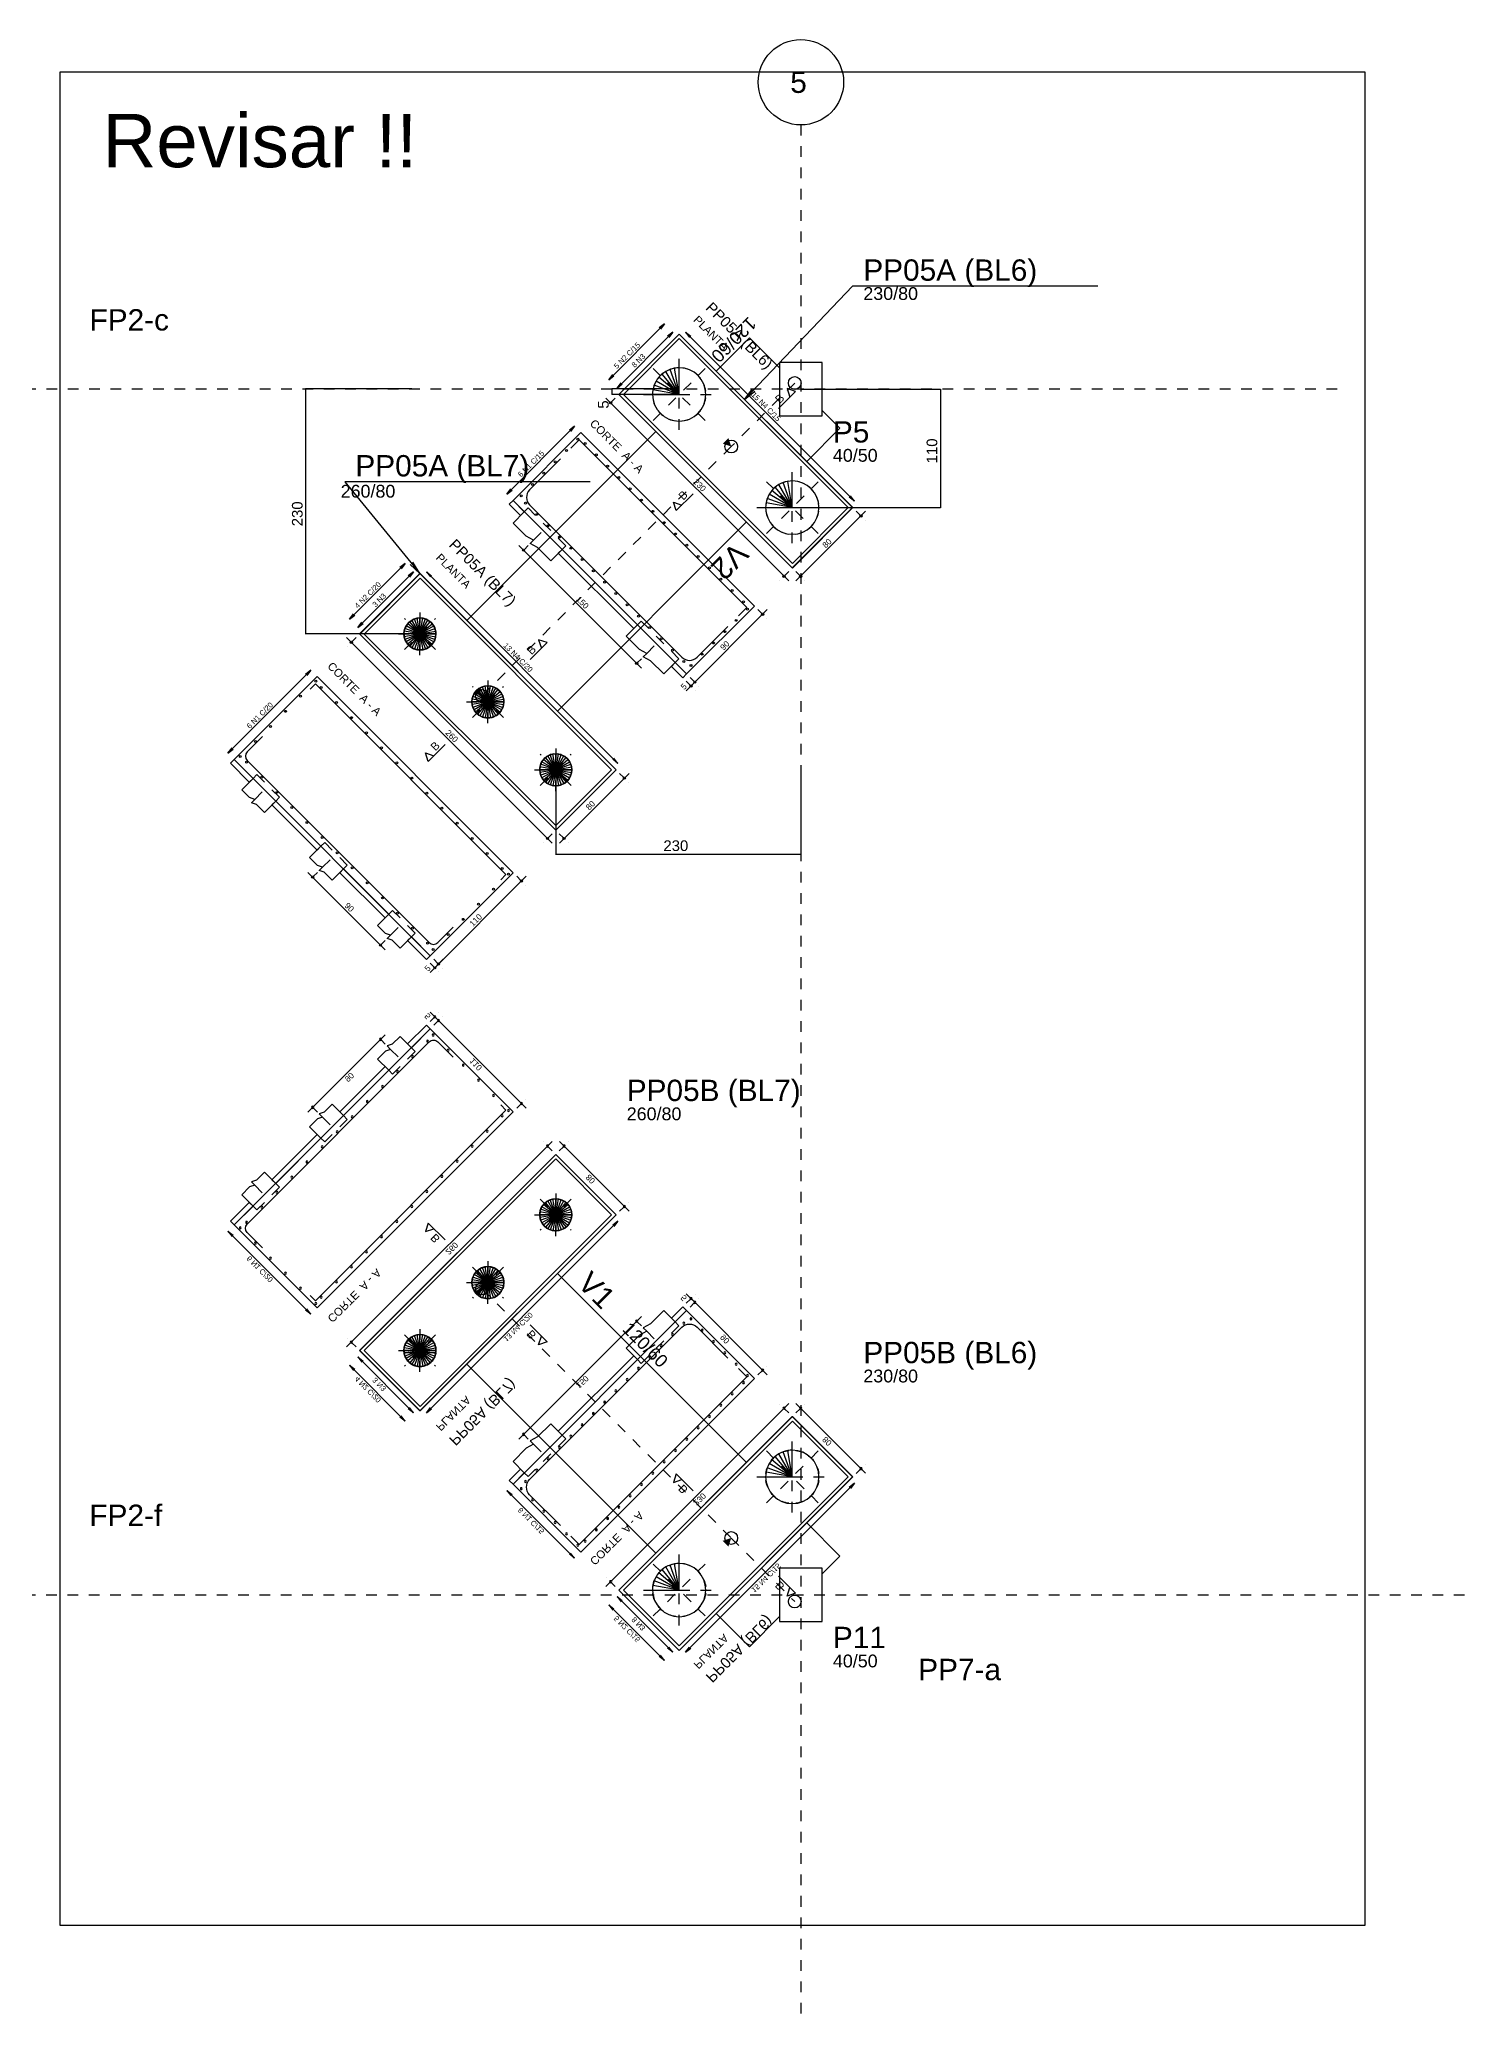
# Model space of a CAD drawing. Header units: millimetres. Extents: x 1792.4 to 1850.9, y 123.2 to 195.3.
# Drawn here: x 1837.53 to 1850.92, y 137.31 to 155.85 of the extents above; entities that cross this region are included whole.
import ezdxf

# ---------------------------------------------------------------- set-up
doc = ezdxf.new("R2010")
doc.units = ezdxf.units.MM
doc.header["$LTSCALE"] = 0.5
for name, pattern in [('ESTILO_TQS_0001', [1, 0.7, -0.3]), ('ESTILO_TQS_0003', [0.91, 0.5, -0.2, 0.01, -0.2]), ('ESTILO_TQS_0004', [1.12, 0.5, -0.2, 0.01, -0.2, 0.01, -0.2])]:
    doc.linetypes.add(name, pattern=pattern)
doc.layers.get('0').update_dxf_attribs({"color": 1})
for name, color, linetype in [('1', 7, 'Continuous'), ('11', 3, 'Continuous'), ('12', 3, 'Continuous'), ('2', 1, 'Continuous'), ('205', 240, 'ESTILO_TQS_0004'), ('211', 5, 'ESTILO_TQS_0001'), ('214', 13, 'ESTILO_TQS_0003'), ('216', 42, 'Continuous'), ('220', 4, 'Continuous'), ('221', 3, 'Continuous'), ('222', 1, 'Continuous'), ('224', 1, 'Continuous'), ('226', 3, 'Continuous'), ('227', 2, 'Continuous'), ('228', 1, 'Continuous'), ('231', 1, 'Continuous'), ('242', 3, 'Continuous'), ('245', 2, 'Continuous'), ('246', 120, 'Continuous'), ('248', 122, 'Continuous'), ('28', 4, 'Continuous'), ('29', 7, 'Continuous'), ('70', 81, 'Continuous'), ('72', 3, 'Continuous'), ('79', 7, 'Continuous'), ('8', 3, 'Continuous'), ('9', 3, 'Continuous'), ('A_htc_alv', 1, 'Continuous'), ('COTASe', 1, 'Continuous'), ('DETARMEST', 2, 'Continuous')]:
    doc.layers.add(name, color=color, linetype=linetype)
doc.styles.get("Standard").update_dxf_attribs({"font": 'arial.ttf'})
pattern_1 = [(0, (0, 0), (0, 6.985), [5.08, -1.905]), (90, (0, 0), (-6.985, 4e-16), [5.08, -1.905])]

# ---------------------------------------------------------------- blocks, each defined once
blk = doc.blocks.new('_VIGPILR')
for points in [[(-0.5, -1), (0.5, -1), (0, 0)], [(-0.5, -1), (0, 0), (0, 0)], [(-0.5, -1), (0, 0), (-0.5, -1)]]:
    blk.add_solid(points)
blk = doc.blocks.new('_EST50')
for q in [(-0.642788, 0.766044), (-0.5, 0.866025), (-0.34202, 0.939693), (-0.173648, 0.984808), (-0.984808, 0.173648), (-0.939693, 0.34202), (-0.866025, 0.5), (-0.766044, 0.642788)]:
    blk.add_line((0, 0), q)
at = {"linetype": 'ESTILO_TQS_0003'}
for p, q in [((0, 1), (0, 1.333)), ((-1.333, 0), (-1, 0)), ((0, 0), (1.333, 0)), ((0, -1.333), (0, 0))]:
    blk.add_line(p, q, dxfattribs=at)
at = {"color": 3}
blk.add_lwpolyline([(0, 0), (0, 1), (-0.083365, 0.996519), (-0.173648, 0.984808), (-0.268937, 0.963158), (-0.34202, 0.939693), (-0.430128, 0.902768), (-0.5, 0.866025), (-0.579141, 0.815228), (-0.642788, 0.766044), (-0.713497, 0.700658), (-0.766044, 0.642788), (-0.823793, 0.566891), (-0.866025, 0.5), (-0.910293, 0.413965), (-0.939693, 0.34202), (-0.968245, 0.250003), (-0.984808, 0.173648), (-0.996914, 0.0785), (-1, 0), (0, 0)], dxfattribs=at)
blk.add_arc((0, 0), 1, 180, 90, dxfattribs=at)
blk = doc.blocks.new('_EST30')
at = {"layer": 'A_htc_alv', "true_color": 0x2776bb}
h = blk.add_hatch(dxfattribs=at)
h.set_pattern_fill('ANGLE', color=152)
h.set_pattern_definition(pattern_1)
h.paths.add_polyline_path([(0, 1, 0.4142135624), (-1, 0), (0, 0)])
h.paths.add_polyline_path([(0, 1), (0, 0), (1, 0, 0.4142135624)])
h.paths.add_polyline_path([(0, 0), (-1, 0, 0.4142135624), (0, -1)])
h.paths.add_polyline_path([(1, 0), (0, 0), (0, -1, 0.4142135624)])
at = {"layer": 'A_htc_alv'}
h = blk.add_hatch(dxfattribs=at)
h.set_pattern_fill('ANGLE', color=142)
h.set_pattern_definition(pattern_1)
h.paths.add_polyline_path([(0, 1, 0.4142135624), (-1, 0), (0, 0)])
h.paths.add_polyline_path([(0, 1), (0, 0), (1, 0, 0.4142135624)])
h.paths.add_polyline_path([(1, 0), (0, 0), (0, -1, 0.4142135624)])
h.paths.add_polyline_path([(0, 0), (-1, 0, 0.4142135624), (0, -1)])
at = {"linetype": 'ESTILO_TQS_0003'}
for p, q in [((0, -1.333), (0, 1.333)), ((-1.333, 0), (1.333, 0))]:
    blk.add_line(p, q, dxfattribs=at)
at = {"color": 41, "true_color": 0xf4ee51}
for q in [(-1, 0), (-0.984808, -0.173648), (-0.939693, -0.34202), (-0.866025, -0.5), (-0.766044, -0.642788), (-0.642788, -0.766044), (-0.5, -0.866025), (-0.34202, -0.939693), (-0.173648, -0.984808), (0, -1), (0.173648, -0.984808), (0.34202, -0.939693), (0.5, -0.866025), (0.642788, -0.766044), (0.766044, -0.642788), (0.866025, -0.5), (0.939693, -0.34202), (0.984808, -0.173648), (1, 0)]:
    blk.add_line((0, 0), q, dxfattribs=at)
at = {"color": 3, "linetype": 'Continuous'}
blk.add_circle((0, 0), 1, dxfattribs=at)
at = {"layer": '79', "color": 41, "true_color": 0xf4ee51}
blk.add_lwpolyline([(1, 0), (-1, 0), (-0.999225, -0.03937), (-0.99154, -0.129801), (-0.9778, -0.20954), (-0.958374, -0.285515), (-0.925126, -0.379661), (-0.881972, -0.471301), (-0.845522, -0.533941), (-0.793144, -0.609034), (-0.747857, -0.66386), (-0.675918, -0.736977), (-0.613808, -0.789455), (-0.540512, -0.841336), (-0.469351, -0.883012), (-0.382381, -0.924005), (-0.31471, -0.949188), (-0.216271, -0.976333), (-0.129063, -0.991636), (-0.047418, -0.998875), (0, -1), (0.038289, -0.999267), (0.120761, -0.992682), (0.215823, -0.976432), (0.304433, -0.952534), (0.387436, -0.921897), (0.47, -0.882667), (0.536993, -0.843587), (0.621258, -0.783606), (0.67415, -0.738595), (0.740792, -0.671734), (0.791224, -0.611526), (0.848646, -0.528961), (0.883065, -0.46925), (0.92857, -0.371158), (0.958367, -0.285539), (0.978398, -0.206729), (0.990705, -0.13603), (0.99935, -0.036053), (1, 0), (1, 0)], dxfattribs=at)
blk = doc.blocks.new('A$Ceb3d0021')
at = {"color": 6}
blk.add_lwpolyline([(4531.579747, 3233.176269), (5754.710936, 3233.176269), (5754.710936, 1495.843162), (4531.579747, 1495.843162), (4531.579747, 3233.176269)], dxfattribs=at)
at = {"layer": '1', "color": 6}
for points in [[(5177.850926, 2983.934027), (5146.61736, 2952.700464)], [(5177.850926, 2983.934027), (5206.065949, 2955.719003)], [(5262.703737, 2899.081211), (5246.065949, 2915.719001)], [(5090.048816, 2896.131923), (4912.846222, 2718.929338)], [(5231.470174, 2867.84765), (5262.703737, 2899.081211)], [(4997.699036, 2634.076524), (5174.90163, 2811.279109)], [(5174.90163, 1929.679891), (4997.699036, 2106.882476)], [(4912.846222, 2022.029662), (5090.048816, 1844.827077)], [(5262.703737, 1841.877789), (5231.470174, 1873.11135)], [(5246.065949, 1825.239999), (5262.703737, 1841.877789)], [(5146.61736, 1788.258536), (5177.850926, 1757.024973)], [(5206.065949, 1785.239997), (5177.850926, 1757.024973)]]:
    blk.add_lwpolyline(points, dxfattribs=at)
at = {"layer": '2', "color": 6, "linetype": 'Continuous'}
for points in [[(5206.065949, 2910.719202), (5246.065949, 2910.719202), (5246.065949, 2960.719202), (5206.065949, 2960.719202), (5206.065949, 2910.719202)], [(5206.065949, 1780.719202), (5246.065949, 1780.719202), (5246.065949, 1830.719202), (5206.065949, 1830.719202), (5206.065949, 1780.719202)]]:
    blk.add_lwpolyline(points, dxfattribs=at)
at = {"layer": '205', "color": 6}
for p, q in [((5226.065949, 3183.427041), (5226.065949, 1409.605526)), ((718.835681, 2936.17368), (5730.37688, 2936.17368)), ((678.363818, 1805.719202), (5851.023537, 1805.719202))]:
    blk.add_line(p, q, dxfattribs=at)
at = {"layer": '216', "color": 6}
for p, q in [((4861.261678, 2936.17368), (4761.71381, 2936.17368)), ((4761.952199, 2936.085292), (4761.775422, 2936.262068)), ((4761.86381, 2706.146984), (4761.86381, 2936.32368)), ((5111.753288, 2936.17368), (5048.654037, 2936.17368)), ((5111.753288, 2930.795993), (5048.654037, 2930.795993)), ((5048.715649, 2936.262068), (5048.892425, 2936.085292)), ((5048.715649, 2930.884381), (5048.892425, 2930.707605)), ((5048.804037, 2936.32368), (5048.804037, 2930.645993)), ((5226.265949, 2935.719202), (5357.063354, 2935.719202)), ((5356.824965, 2935.80759), (5357.001742, 2935.630814)), ((5356.913354, 2935.869202), (5356.913354, 2824.579976)), ((5226.265949, 2824.729976), (5357.063354, 2824.729976)), ((5356.824965, 2824.818364), (5357.001742, 2824.641588)), ((4868.710033, 2706.296984), (4761.71381, 2706.296984)), ((4761.952199, 2706.208596), (4761.775422, 2706.385372)), ((4996.189254, 2578.817764), (4996.189254, 2499.725448)), ((5226.065949, 2579.428663), (5226.065949, 2499.725448)), ((4996.039254, 2499.875448), (5226.215949, 2499.875448)), ((4996.100866, 2499.78706), (4996.277642, 2499.963837)), ((5225.977561, 2499.78706), (5226.154337, 2499.963837))]:
    blk.add_line(p, q, dxfattribs=at)
at = {"layer": '221', "color": 6}
for p, q in [((4861.461678, 2936.17368), (4861.461678, 2936.17368)), ((5111.953288, 2936.17368), (5111.953288, 2936.17368)), ((5111.953288, 2930.795993), (5111.953288, 2930.795993)), ((5226.065949, 2935.719202), (5226.065949, 2935.719202)), ((5226.065949, 2824.729976), (5226.065949, 2824.729976)), ((4868.910033, 2706.296984), (4868.910033, 2706.296984)), ((4996.189254, 2579.017764), (4996.189254, 2579.017764)), ((5226.065949, 2579.628663), (5226.065949, 2579.628663))]:
    blk.add_line(p, q, dxfattribs=at)
at = {"layer": '221', "color": 6, "linetype": 'Continuous'}
for points in [[(5504.587848, 3032.364536), (5274.587848, 3032.364536), (5173.270568, 2926.047256), (5180.639143, 2936.144489), (5173.270568, 2926.047256), (5183.001421, 2933.893306)], [(5028.340676, 2848.931485), (4798.340676, 2848.931485), (4868.910033, 2762.865527), (4859.790481, 2771.414431), (4868.910033, 2762.865527), (4862.313841, 2773.483448)]]:
    blk.add_lwpolyline(points, dxfattribs=at)
at = {"layer": '227', "color": 6, "linetype": 'Continuous'}
for points in [[(5055.384746, 2930.795993), (5218.019305, 2768.161434), (5274.587848, 2824.729976), (5111.953288, 2987.364536), (5055.384746, 2930.795993)], [(4812.341491, 2706.296984), (4996.189254, 2522.449221), (5052.757796, 2579.017764), (4868.910033, 2762.865527), (4812.341491, 2706.296984)], [(4868.910033, 1978.093473), (5052.757796, 2161.941236), (4996.189254, 2218.509779), (4812.341491, 2034.662016), (4868.910033, 1978.093473)], [(5111.953288, 1753.594464), (5274.587848, 1916.229024), (5218.019305, 1972.797566), (5055.384746, 1810.163007), (5111.953288, 1753.594464)]]:
    blk.add_lwpolyline(points, dxfattribs=at)
at = {"layer": '242', "color": 6, "linetype": 'ESTILO_TQS_0003'}
for p, q in [((5220.277332, 2941.507619), (5160.759495, 2881.989786)), ((5160.759495, 2881.989786), (4926.992847, 2648.223151)), ((4926.992847, 2092.735849), (5160.759495, 1858.969214)), ((5160.759495, 1858.969214), (5220.277332, 1799.451381))]:
    blk.add_line(p, q, dxfattribs=at)
at = {"layer": '242', "color": 6, "linetype": 'Continuous'}
for p, q in [((5226.065949, 2935.719202), (5226.065949, 2935.719202)), ((5164.986297, 2877.762985), (5164.986297, 2877.762985)), ((4932.549643, 2642.657374), (4932.549643, 2642.657374)), ((4932.549643, 2098.301626), (4932.549643, 2098.301626)), ((5164.986297, 1863.196015), (5164.986297, 1863.196015)), ((5226.065949, 1805.719202), (5226.065949, 1805.719202))]:
    blk.add_line(p, q, dxfattribs=at)
at = {"layer": '245', "color": 6}
for centre in [(5220.277332, 2941.507619), (4926.992847, 2648.223151), (4926.992847, 2092.735849), (5220.277332, 1799.451381)]:
    blk.add_circle(centre, 6, dxfattribs=at)
at = {"layer": '246', "color": 6}
for centre in [(5160.759495, 2881.989786), (5160.759495, 1858.969214)]:
    blk.add_circle(centre, 6, dxfattribs=at)
at = {"layer": '28', "color": 6}
blk.add_circle((5226.065949, 3223.427041), 40, dxfattribs=at)
at = {"layer": '228', "color": 6, "linetype": 'Continuous'}
for name, p, xscale, yscale in [('_EST50', (5111.953288, 2930.795993), 25, 25), ('_EST50', (5218.019305, 2824.729976), 25, 25), ('_EST30', (4868.910033, 2706.296984), 15, 15), ('_EST30', (4932.549643, 2642.657374), 15, 15), ('_EST30', (4996.189254, 2579.017764), 15, 15), ('_EST30', (4996.189254, 2161.941236), 15, 15), ('_EST30', (4932.549643, 2098.301626), 15, 15), ('_EST30', (4868.910033, 2034.662016), 15, 15), ('_EST50', (5218.019305, 1916.229024), 25, 25), ('_EST50', (5111.953288, 1810.163007), 25, 25)]:
    blk.add_blockref(name, p, dxfattribs=dict(at, xscale=xscale, yscale=yscale))
at = {"layer": '228', "color": 6, "linetype": 'Continuous', "xscale": -15, "yscale": 15, "rotation": 180}
for p in [(4868.910033, 2706.296984), (4932.549643, 2642.657374), (4996.189254, 2579.017764), (4996.189254, 2161.941236), (4932.549643, 2098.301626), (4868.910033, 2034.662016)]:
    blk.add_blockref('_EST30', p, dxfattribs=at)
at = {"layer": '248', "color": 6, "xscale": 7.5, "yscale": 7.5}
for p, rotation in [((5160.759495, 2881.989786), 224.9999980000001), ((4926.992847, 2648.223151), 224.9999980000001), ((4926.992847, 2092.735849), 315.000002), ((5160.759495, 1858.969214), 315.000002)]:
    blk.add_blockref('_VIGPILR', p, dxfattribs=dict(at, rotation=rotation))
at = {"layer": '11', "color": 6, "linetype": 'Continuous'}
for rotation, p in [(224.999998, (5177.083387, 3004.379691)), (315.000002, (5057.803113, 2053.849469))]:
    blk.add_text('120/60', height=12, rotation=rotation, dxfattribs=at).set_placement(p)
at = {"layer": '12', "color": 6, "linetype": 'Continuous'}
for s, p in [('230/80', (5284.587848, 3019.364536)), ('40/50', (5256.065949, 2867.719202)), ('260/80', (4794.531015, 2834.091646)), ('260/80', (5062.757796, 2250.509779)), ('230/80', (5284.587848, 2004.797566)), ('40/50', (5256.065949, 1737.719202))]:
    blk.add_text(s, height=12, dxfattribs=at).set_placement(p)
at = {"layer": '221', "color": 6}
for s, p in [('5', (5045.804037, 2917.462663)), ('110', (5353.913354, 2866.224589)), ('230', (4758.86381, 2807.235332))]:
    blk.add_text(s, height=10, rotation=90, dxfattribs=at).set_placement(p)
blk.add_text('230', height=10, dxfattribs=at).set_placement((5097.127602, 2502.875448))
at = {"layer": '29', "color": 6}
blk.add_text('5', height=20, dxfattribs=at).set_placement((5216.065949, 3213.427041))
at = {"layer": '70', "color": 6, "linetype": 'Continuous'}
for s, p in [('FP2-c', (4559.065949, 2990.719202)), ('FP2-f', (4558.938358, 1870.239798)), ('PP7-a', (5336.065949, 1725.719202))]:
    blk.add_text(s, height=20, dxfattribs=at).set_placement(p)
at = {"layer": '72', "color": 6, "linetype": 'Continuous'}
for s, height, p in [('Revisar !!', 50, (4571.250299, 3143.757285)), ('PP05A (BL6)', 20, (5284.587848, 3037.364536)), ('PP05A (BL7)', 20, (4808.340676, 2853.931485)), ('PP05B (BL7)', 20, (5062.757796, 2268.509779)), ('PP05B (BL6)', 20, (5284.587848, 2022.797566))]:
    blk.add_text(s, height=height, dxfattribs=at).set_placement(p)
at = {"layer": '8', "color": 6, "linetype": 'Continuous'}
for s, rotation, p in [('V2', 224.999998, (5164.295028, 2793.60144)), ('V1', 315.000002, (5015.376705, 2096.275874))]:
    blk.add_text(s, height=20, rotation=rotation, dxfattribs=at).set_placement(p)
at = {"layer": '9', "color": 6, "linetype": 'Continuous'}
for s, p in [('P5', (5256.065949, 2885.719202)), ('P11', (5256.065949, 1755.719202))]:
    blk.add_text(s, height=20, dxfattribs=at).set_placement(p)
blk = doc.blocks.new('QUADROC')
blk.add_lwpolyline([(-0.5, 0), (0.5, 0), (0.5, 1), (-0.5, 1), (-0.5, 0)])
blk = doc.blocks.new('ESTACP', base_point=(6.402333, 3.102273))
for start, end in [(142.5, 157.5), (112.5, 127.5), (82.5, 97.5), (52.5, 67.5), (22.5, 37.5), (172.5, 187.5), (352.5, 7.5), (202.5, 217.5), (232.5, 247.5), (292.5, 307.5), (322.5, 337.5), (262.5, 277.5)]:
    blk.add_arc((6.402333, 3.102273), 1, start, end)
at = {"layer": '214'}
for p, q in [((6.402333, 1.727766), (6.402333, 4.47678)), ((7.77684, 3.102273), (5.027826, 3.102273))]:
    blk.add_line(p, q, dxfattribs=at)
blk = doc.blocks.new('ESTACC')
blk.add_lwpolyline([(0.5, 0), (0.5, -1), (0.15, -1), (0, -1.15), (0, -0.85), (-0.15, -1), (-0.5, -1), (-0.5, 0)])
at = {"layer": '214'}
blk.add_line((0, -0.85), (0, 0.33333), dxfattribs=at)
blk = doc.blocks.new('ESTACI')
at = {"layer": '211'}
blk.add_lwpolyline([(-0.5, 0), (-0.5, 1), (0.5, 1), (0.5, 0)], dxfattribs=at)
blk = doc.blocks.new('FERCOR')
at = {"layer": '224'}
blk.add_circle((0, 0), 0.607, dxfattribs=at)
blk = doc.blocks.new('A$C57837952')
for p, q in [((154, 366.6), (146.5, 362.8)), ((146.5, 362.8), (154, 359.1)), ((154, 344.1), (154, 366.6)), ((154, 231.5), (154, 209)), ((146.5, 212.8), (154, 216.5)), ((154, 209), (146.5, 212.8))]:
    blk.add_line(p, q)
at = {"layer": '216', "color": 88, "linetype": 'Continuous'}
for p, q in [((27, 333.5), (33.1, 334.3)), ((281, 333.5), (274.8, 334.3)), ((7.5, 325), (6.6, 318.8)), ((7.5, 251), (7.5, 325)), ((7.5, 325), (8.3, 318.8)), ((18.5, 325), (17.6, 318.8)), ((18.5, 251), (18.5, 325)), ((18.5, 325), (19.3, 318.8)), ((27, 333.5), (281, 333.5)), ((27, 333.5), (33.1, 332.7)), ((281, 333.5), (274.8, 332.7)), ((7.5, 251), (6.6, 257.2)), ((7.5, 251), (8.3, 257.2)), ((18.5, 251), (17.6, 257.2)), ((18.5, 251), (19.3, 257.2)), ((15.7, 191.6), (14.9, 185.4)), ((15.7, 81.6), (15.7, 191.6)), ((15.7, 191.6), (16.5, 185.4)), ((15.7, 81.6), (14.9, 87.8)), ((15.7, 81.6), (16.5, 87.8))]:
    blk.add_line(p, q, dxfattribs=at)
at = {"layer": '216', "color": 88}
for p, q in [((295, 241.8), (295, 334.2)), ((294.2, 328), (288.7, 328)), ((24, 237.8), (24, 243.2)), ((284, 237.8), (284, 243.2)), ((294.2, 248), (288.7, 248)), ((17.7, 237), (290.2, 237)), ((294.2, 191.6), (288.7, 191.6)), ((295, 75.4), (295, 197.9)), ((294.2, 81.6), (288.7, 81.6)), ((294.2, 81.6), (288.7, 81.6)), ((294.2, 76.6), (288.7, 76.6)), ((295, 70.4), (295, 87.9)), ((147.7, 55.6), (250.2, 55.6)), ((154, 56.4), (154, 61.9)), ((244, 56.4), (244, 61.9))]:
    blk.add_line(p, q, dxfattribs=at)
at = {"layer": '220', "color": 4, "linetype": 'Continuous'}
for p, q in [((27, 325), (27, 251)), ((281, 325), (27, 325)), ((281, 251), (281, 325)), ((27, 251), (281, 251)), ((27.6, 178.6), (27.6, 185.6)), ((27.6, 185.6), (280.4, 185.6)), ((280.4, 185.6), (280.4, 178.6)), ((27.6, 115.6), (27.6, 95.2)), ((280.3, 95.2), (280.3, 115.6)), ((33.2, 89.6), (274.7, 89.6))]:
    blk.add_line(p, q, dxfattribs=at)
for centre, start, end in [((33.2, 95.2), 180, 270), ((274.7, 95.2), 270, 0)]:
    blk.add_arc(centre, 5.6, start, end, dxfattribs=at)
at = {"layer": '221', "color": 3, "linetype": 'Continuous'}
for p, q in [((24, 325), (24, 325)), ((24, 325), (24, 325)), ((27, 328), (27, 328)), ((281, 328), (281, 328)), ((24, 251), (24, 251)), ((24, 251), (24, 251)), ((24, 191.6), (24, 191.6)), ((24, 81.6), (24, 81.6))]:
    blk.add_line(p, q, dxfattribs=at)
at = {"layer": '221', "color": 3}
for p, q in [((300.5, 328), (300.5, 328)), ((300.5, 248), (300.5, 248)), ((24, 231.5), (24, 231.5)), ((284, 231.5), (284, 231.5)), ((300.5, 191.6), (300.5, 191.6)), ((300.5, 81.6), (300.5, 81.6)), ((300.5, 81.6), (300.5, 81.6)), ((300.5, 76.6), (300.5, 76.6))]:
    blk.add_line(p, q, dxfattribs=at)
at = {"layer": '226', "color": 3}
for centre, radius in [((295, 328), 1), ((295, 328), 0.5), ((295, 248), 1), ((295, 248), 0.5), ((24, 237), 1), ((24, 237), 0.5), ((284, 237), 1), ((284, 237), 0.5), ((295, 191.6), 1), ((295, 191.6), 0.5), ((295, 81.6), 1), ((295, 81.6), 1), ((295, 76.6), 1), ((295, 81.6), 0.5), ((295, 81.6), 0.5), ((295, 76.6), 0.5), ((154, 55.6), 1), ((154, 55.6), 0.5), ((244, 55.6), 1), ((244, 55.6), 0.5)]:
    blk.add_circle(centre, radius, dxfattribs=at)
at = {"layer": '231'}
for points in [[(24, 76.6), (49, 76.6), (49, 81.6), (24, 81.6), (24, 76.6)], [(79, 76.6), (139, 76.6), (139, 81.6), (79, 81.6), (79, 76.6)], [(169, 76.6), (229, 76.6), (229, 81.6), (169, 81.6), (169, 76.6)], [(284, 76.6), (259, 76.6), (259, 81.6), (284, 81.6), (284, 76.6)]]:
    blk.add_lwpolyline(points, dxfattribs=at)
for name, p, xscale, yscale in [('QUADROC', (154, 248), 260, 80), ('ESTACP', (64, 288), 15, 15), ('ESTACP', (154, 288), 15, 15), ('ESTACP', (244, 288), 15, 15), ('QUADROC', (154, 81.6), 260, 110), ('ESTACC', (64, 81.6), 30, 15), ('ESTACI', (64, 81.6), 30, 5), ('ESTACC', (154, 81.6), 30, 15), ('ESTACI', (154, 81.6), 30, 5), ('ESTACC', (244, 81.6), 30, 15), ('ESTACI', (244, 81.6), 30, 5)]:
    blk.add_blockref(name, p, dxfattribs=dict(xscale=xscale, yscale=yscale))
at = {"layer": '224', "xscale": 1.5, "yscale": 1.5}
for p in [(26.1, 187.6), (34, 187.1), (54, 187.1), (74, 187.1), (94, 187.1), (114, 187.1), (134, 187.1), (154, 187.1), (174, 187.1), (194, 187.1), (214, 187.1), (234, 187.1), (254, 187.1), (274, 187.1), (281.8, 187.6), (26.1, 167.6), (281.8, 167.6), (26.1, 147.6), (281.8, 147.6), (26.1, 127.6), (281.8, 127.6), (26.1, 107.6), (281.8, 107.6), (26.1, 87.6), (34, 88.1), (54, 88.1), (74, 88.1), (94, 88.1), (114, 88.1), (134, 88.1), (154, 88.1), (174, 88.1), (194, 88.1), (214, 88.1), (234, 88.1), (254, 88.1), (274, 88.1), (281.8, 87.6)]:
    blk.add_blockref('FERCOR', p, dxfattribs=at)
for s, p in [('PLANTA', (24, 348.1)), ('CORTE  A - A', (24, 204.4))]:
    blk.add_text(s, height=7.5).set_placement(p)
for p in [(152.1, 347.8), (152.1, 220.2)]:
    blk.add_text('B', height=7.5, rotation=90).set_placement(p)
at = {"layer": '221', "color": 3, "linetype": 'Continuous'}
blk.add_text('13 N4 C/20', height=5, dxfattribs=at).set_placement((127, 335))
for s, p in [('4 N2 C/20', (6, 263.5)), ('3 N3', (17, 276)), ('6 N1 C/20', (14.2, 112.1))]:
    blk.add_text(s, height=5, rotation=90, dxfattribs=at).set_placement(p)
at = {"layer": '221', "color": 3}
for s, p in [('80', (293.3, 283.1)), ('110', (293.3, 128.9)), ('5', (293.3, 69.3))]:
    blk.add_text(s, height=5.5, rotation=90, dxfattribs=at).set_placement(p)
for s, p in [('260', (146.3, 238.7)), ('90', (194, 57.3))]:
    blk.add_text(s, height=5.5, dxfattribs=at).set_placement(p)
at = {"layer": '222'}
blk.add_text('PP05A (BL7)', height=10, dxfattribs=at).set_placement((24, 365.3))
blk = doc.blocks.new('A$Cf41aa8f1')
for p, q in [((139, 347.1), (131.5, 343.4)), ((131.5, 343.4), (139, 339.6)), ((139, 324.6), (139, 347.1)), ((139, 211.5), (139, 189)), ((131.5, 192.8), (139, 196.5)), ((139, 189), (131.5, 192.8))]:
    blk.add_line(p, q)
at = {"layer": '216', "color": 88, "linetype": 'Continuous'}
for p, q in [((7.5, 305), (6.6, 298.8)), ((7.5, 231), (7.5, 305)), ((7.5, 305), (8.3, 298.8)), ((18.5, 305), (17.6, 298.8)), ((18.5, 231), (18.5, 305)), ((18.5, 305), (19.3, 298.8)), ((27, 313.5), (33.1, 314.3)), ((27, 313.5), (251, 313.5)), ((27, 313.5), (33.1, 312.7)), ((251, 313.5), (244.8, 314.3)), ((251, 313.5), (244.8, 312.7)), ((7.5, 231), (6.6, 237.2)), ((7.5, 231), (8.3, 237.2)), ((18.5, 231), (17.6, 237.2)), ((18.5, 231), (19.3, 237.2)), ((15.7, 177.6), (14.9, 171.4)), ((15.7, 87.6), (15.7, 177.6)), ((15.7, 177.6), (16.5, 171.4)), ((15.7, 87.6), (14.9, 93.8)), ((15.7, 87.6), (16.5, 93.8))]:
    blk.add_line(p, q, dxfattribs=at)
at = {"layer": '216', "color": 88}
for p, q in [((264.2, 308), (258.7, 308)), ((265, 221.8), (265, 314.2)), ((24, 217.8), (24, 223.2)), ((254, 217.8), (254, 223.2)), ((264.2, 228), (258.7, 228)), ((17.7, 217), (260.2, 217)), ((264.2, 177.6), (258.7, 177.6)), ((265, 81.3), (265, 183.8)), ((265, 76.3), (265, 93.8)), ((264.2, 87.6), (258.7, 87.6)), ((264.2, 87.6), (258.7, 87.6)), ((264.2, 82.6), (258.7, 82.6)), ((57.7, 61.6), (220.2, 61.6)), ((64, 62.3), (64, 67.8)), ((214, 62.3), (214, 67.8))]:
    blk.add_line(p, q, dxfattribs=at)
at = {"layer": '220', "color": 4, "linetype": 'Continuous'}
for p, q in [((27, 305), (27, 231)), ((251, 305), (27, 305)), ((251, 231), (251, 305)), ((27, 231), (251, 231)), ((27.8, 160.6), (27.8, 171.6)), ((27.8, 171.6), (250.1, 171.6)), ((250.1, 171.6), (250.1, 160.6)), ((28, 146.6), (28, 105.6)), ((250, 105.6), (250, 146.6)), ((38, 95.6), (240, 95.6))]:
    blk.add_line(p, q, dxfattribs=at)
for centre, start, end in [((38, 105.6), 180, 270), ((240, 105.6), 270, 0)]:
    blk.add_arc(centre, 10, start, end, dxfattribs=at)
at = {"layer": '221', "color": 3, "linetype": 'Continuous'}
for p, q in [((24, 305), (24, 305)), ((24, 305), (24, 305)), ((27, 308), (27, 308)), ((251, 308), (251, 308)), ((24, 231), (24, 231)), ((24, 231), (24, 231)), ((24, 177.6), (24, 177.6)), ((24, 87.6), (24, 87.6))]:
    blk.add_line(p, q, dxfattribs=at)
at = {"layer": '221', "color": 3}
for p, q in [((270.5, 308), (270.5, 308)), ((270.5, 228), (270.5, 228)), ((24, 211.5), (24, 211.5)), ((254, 211.5), (254, 211.5)), ((270.5, 177.6), (270.5, 177.6)), ((270.5, 87.6), (270.5, 87.6)), ((270.5, 87.6), (270.5, 87.6)), ((270.5, 82.6), (270.5, 82.6))]:
    blk.add_line(p, q, dxfattribs=at)
at = {"layer": '226', "color": 3}
for centre, radius in [((265, 308), 1), ((265, 308), 0.5), ((265, 228), 1), ((265, 228), 0.5), ((24, 217), 1), ((24, 217), 0.5), ((254, 217), 1), ((254, 217), 0.5), ((265, 177.6), 1), ((265, 177.6), 0.5), ((265, 87.6), 1), ((265, 87.6), 1), ((265, 82.6), 1), ((265, 87.6), 0.5), ((265, 87.6), 0.5), ((265, 82.6), 0.5), ((64, 61.6), 1), ((64, 61.6), 0.5), ((214, 61.6), 1), ((214, 61.6), 0.5)]:
    blk.add_circle(centre, radius, dxfattribs=at)
at = {"layer": '231'}
for points in [[(24, 82.6), (39, 82.6), (39, 87.6), (24, 87.6), (24, 82.6)], [(89, 82.6), (189, 82.6), (189, 87.6), (89, 87.6), (89, 82.6)], [(254, 82.6), (239, 82.6), (239, 87.6), (254, 87.6), (254, 82.6)]]:
    blk.add_lwpolyline(points, dxfattribs=at)
for name, p, xscale, yscale in [('QUADROC', (139, 228), 230, 80), ('ESTACP', (64, 268), 25, 25), ('ESTACP', (214, 268), 25, 25), ('QUADROC', (139, 87.6), 230, 90), ('ESTACC', (64, 87.6), 50, 15), ('ESTACI', (64, 87.6), 50, 5), ('ESTACC', (214, 87.6), 50, 15), ('ESTACI', (214, 87.6), 50, 5)]:
    blk.add_blockref(name, p, dxfattribs=dict(xscale=xscale, yscale=yscale))
at = {"layer": '224', "xscale": 1.5, "yscale": 1.5}
for p in [(26.5, 171.1), (34, 173.1), (49, 173.1), (64, 173.1), (79, 173.1), (94, 173.1), (109, 173.1), (124, 173.1), (139, 173.1), (154, 173.1), (169, 173.1), (184, 173.1), (199, 173.1), (214, 173.1), (229, 173.1), (244, 173.1), (251.5, 171.1), (26.5, 156.1), (251.5, 156.1), (26.5, 141.1), (251.5, 141.1), (26.5, 126.1), (26.5, 111.1), (251.5, 126.1), (251.5, 111.1), (26.5, 96.1), (34, 94.1), (49, 94.1), (64, 94.1), (79, 94.1), (94, 94.1), (109, 94.1), (124, 94.1), (139, 94.1), (154, 94.1), (169, 94.1), (184, 94.1), (199, 94.1), (214, 94.1), (229, 94.1), (244, 94.1), (251.5, 96.1)]:
    blk.add_blockref('FERCOR', p, dxfattribs=at)
for p in [(137.1, 328.4), (137.1, 200.2)]:
    blk.add_text('B', height=7.5, rotation=90).set_placement(p)
for s, p in [('PLANTA', (24, 326)), ('CORTE  A - A', (24, 188.6))]:
    blk.add_text(s, height=7.5).set_placement(p)
at = {"layer": '221', "color": 3, "linetype": 'Continuous'}
blk.add_text('15 N4 C/15', height=5, dxfattribs=at).set_placement((112, 315))
for s, p in [('5 N2 C/15', (6, 243.5)), ('8 N3', (17, 256)), ('6 N1 C/15', (14.2, 108.1))]:
    blk.add_text(s, height=5, rotation=90, dxfattribs=at).set_placement(p)
at = {"layer": '221', "color": 3}
for s, p in [('80', (263.3, 263.1)), ('90', (263.3, 127.6)), ('5', (263.3, 75.3))]:
    blk.add_text(s, height=5.5, rotation=90, dxfattribs=at).set_placement(p)
for s, p in [('230', (131.3, 218.7)), ('150', (131.3, 63.2))]:
    blk.add_text(s, height=5.5, dxfattribs=at).set_placement(p)
at = {"layer": '222'}
blk.add_text('PP05A (BL6)', height=10, dxfattribs=at).set_placement((24, 341.9))

msp = doc.modelspace()

# ---------------------------------------------------------------- block references
at = {"layer": 'COTASe', "xscale": 0.01, "yscale": 0.01, "zscale": 0.01}
msp.add_blockref('A$Ceb3d0021', (1792.4071, 123.2141), dxfattribs=at)
at = {"layer": 'DETARMEST', "yscale": 0.01, "zscale": 0.01}
for name, p, xscale, rotation in [('A$Cf41aa8f1', (1841.1793, 151.0792), 0.01, 315.0000000000025), ('A$C57837952', (1838.6075, 148.6928), 0.01, 314.9999999999991), ('A$C57837952', (1838.6075, 145.1449), -0.01, 225.0000000000009), ('A$Cf41aa8f1', (1841.1793, 142.7585), -0.01, 224.9999999999975)]:
    msp.add_blockref(name, p, dxfattribs=dict(at, xscale=xscale, rotation=rotation))

doc.saveas('drawing.dxf')
